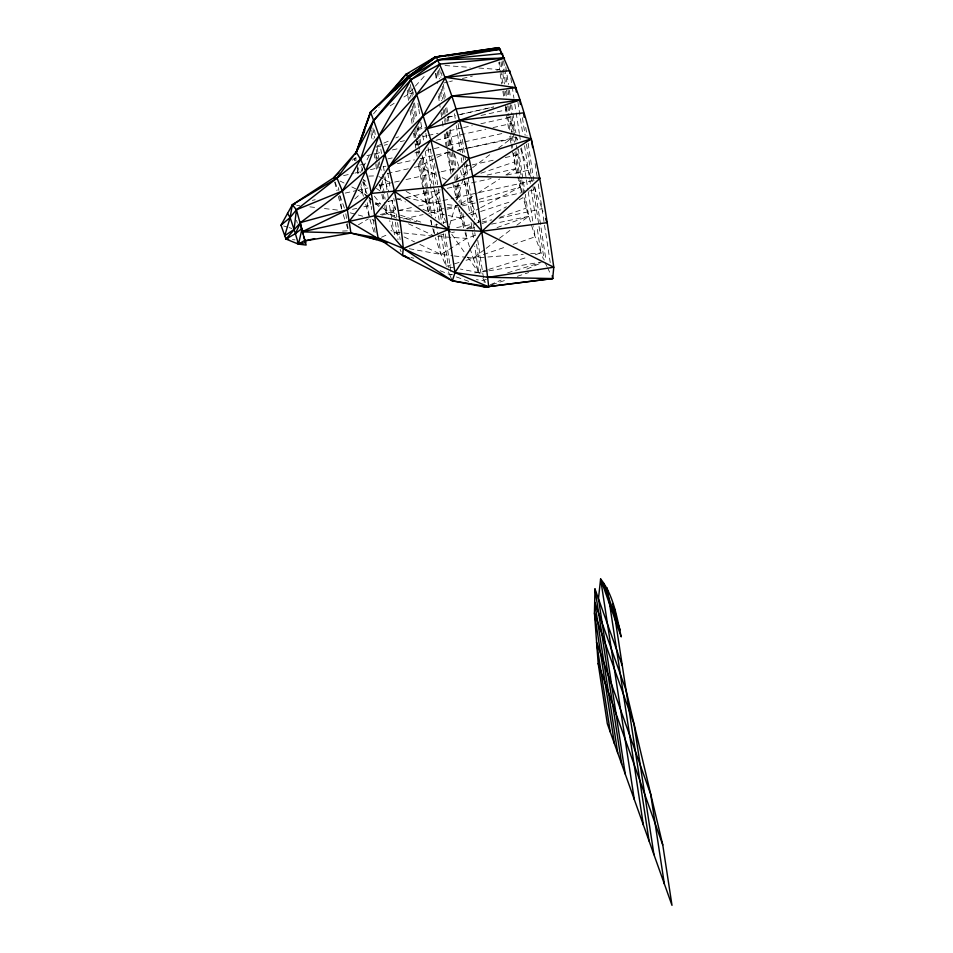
<?xml version="1.0" encoding="UTF-8"?>
<svg xmlns="http://www.w3.org/2000/svg" width="953" height="953" viewBox="0 0 953 953"><rect width="100%" height="100%" fill="white"/><g stroke="black" fill="none" stroke-linecap="round" stroke-linejoin="round"><path stroke-width="0.71" stroke-dasharray="4.76 3.57" d="M449.637 225.242L455.439 205.371M457.106 199.701L463.325 178.414M463.742 176.996L467.887 162.808M360.568 172.541L362.569 168.61M363.236 167.299L370.538 152.885M373.552 113.848L379.127 107.058M403.917 97.039L407.658 94.633L414.424 87.164M415.389 86.104L426.003 74.37M352.3 160.271L354.313 158.377L357.125 157.757M354.79 198.939L362.271 192.137L360.961 183.56M456.225 180.057L471.473 168.538M472.652 167.645L491.426 153.469M498.467 148.156L510.2 139.293L509.76 136.386M466.077 260.288L473.164 258.12L484.97 249.221M486.149 248.328L510.927 229.661M516.836 225.218L528.629 216.319L525.282 194.341M405.549 197.378L425.634 202.107L440.929 191.148M390.158 105.866L395.161 102.65M461.478 203.418L476.286 193.947M477.524 193.161L499.729 178.961M505.9 175.018L515.776 168.705L513.405 153.171M409.23 248.697L441.025 254.463L466.791 238.381L476.405 234.95M358.388 224.813L368.346 218.821M466.744 228.458L475.69 223.562M476.976 222.859L480.8 220.762M482.087 220.06L506.365 206.765M519.159 199.773L522.983 197.676L535.121 236.809L543.424 259.097M443.002 222.907L460.871 217.975L467.458 214.544M468.781 213.853L479.311 208.373M480.634 207.694L520.147 187.133L514.596 150.812M414.376 167.383L418.629 166.418L447.028 152.456L449.899 151.861M381.545 237.226L386.835 234.855M377.197 145.928L382.522 143.653M383.856 143.081L390.516 140.222M395.84 137.947L398.497 136.803M490.307 284.721L501.123 280.087M526.83 269.08L540.351 263.29M417.247 128.822L424.085 125.975M497.025 227.6L528.629 216.319L491.403 224.146M466.946 228.887L473.82 226.48M482.075 223.586L488.949 221.179M499.956 217.32L526.092 208.171L524.079 195.031M467.315 257.453L473.164 258.12L506.21 246.744M513.095 244.385L535.121 236.809L533.561 226.6M408.539 100.375L407.658 94.633L413.185 92.739M480.896 173.232L514.727 161.855M491.951 284.709L506.055 280.039M517.348 276.31L528.629 272.582M448.136 215.497L460.871 217.975L465.112 216.581M470.758 214.747L479.228 211.971M480.634 211.506L511.69 201.357M487.221 269.866L478.74 272.546L474.368 272.844M488.639 269.425L528.224 256.953M535.3 254.725L540.959 252.938L536.968 226.838M458.977 262.468L446.207 266.375L441.025 254.463L435.366 237.702M486.364 279.36L482.111 280.658L476.464 279.598M507.604 272.844L540.16 262.861M460.621 204.931L477.62 199.844M479.037 199.427L520.147 187.133L518.468 180.046M434.759 225.182L437.51 224.42M381.867 215.092L387.335 213.77L416.652 221.751M443.824 82.982L448.113 81.946M449.542 81.601L452.401 80.922M462.396 78.503L472.402 76.097M496.692 70.236L499.551 69.545L498.86 62.326M387.43 173.529L408.706 168.681M447.588 117.29L454.748 115.682M460.478 114.396L493.416 106.998M458.381 114.92L493.606 106.962M447.362 117.362L455.629 115.527M417.307 129.596L425.646 127.75M480.967 115.468L506.77 109.738M376.042 147.012L387.418 144.487M400.224 141.652L404.489 140.699M422.81 136.636L426.98 135.707M428.362 135.397L438.082 133.241M462.181 127.893L446.421 131.395L453.02 149.931M463.623 127.571L472.223 125.665M480.824 123.759L509.498 117.386L512.154 134.826M366.941 155.577L382.475 152.123M392.422 149.919L399.533 148.334M415.186 144.868L420.809 143.617M436.081 140.222L485.851 129.179M493.011 127.583L511.654 123.449M359.746 165.119L366.762 163.571M387.942 158.865L392.207 157.924M414.96 152.873L420.654 151.598L418.903 146.691M426.205 150.371L440.095 147.286M448.422 145.44L502.803 133.372M511.404 131.454L514.275 130.823L504.876 104.425M343.568 175.602L353.527 173.398M354.945 173.077L359.21 172.136L358.554 167.847M370.443 169.646L380.259 167.466L382.224 172.969M383.106 166.835L385.941 166.203M397.33 163.678L414.388 159.89M420.082 158.627L453.473 151.205M457.774 150.252L516.55 137.208L517.527 139.96M312.334 200.368L315.193 199.737M345.177 193.078L356.565 190.552M357.983 190.243L367.906 188.039M379.127 185.549L393.255 182.404M394.673 182.094L400.367 180.832M406.049 179.569L439.917 172.052M441.31 171.743L459.358 167.74M465.088 166.465L470.83 165.191M472.259 164.869L496.632 159.461M505.233 157.555L522.435 153.731M487.102 175.078L515.776 168.705L511.261 144.892M352.503 209.326L356.767 208.385M363.879 206.801L371.003 205.229L369.037 199.701M375.208 204.287L382.224 202.739M387.835 201.488L400.57 198.665M406.264 197.402L440.262 189.85M447.207 188.313L491.057 178.568M506.829 175.078L528.331 170.301M380.354 214.485L395.781 211.066M398.628 210.434L412.852 207.277M418.534 206.015L453.723 198.2M455.117 197.89L532.072 180.808L520.469 148.227M403.214 218.987L423.12 214.568M428.814 213.305L445.778 209.541M447.171 209.231L456.892 207.075M462.443 205.848L477.894 202.417M479.323 202.096L522.327 192.554M529.499 190.957L535.241 189.683M456.713 227.648L476.155 223.324M481.801 222.073L491.831 219.845M499.003 218.261L542.007 208.707M439.071 235.379L446.052 233.842M451.627 232.615L454.426 232.008M469.912 228.649L475.642 227.445M457.083 150.36L467.125 148.275M468.566 147.965L510.2 139.293L510.999 143.498M422.929 209.362L428.326 211.649L457.785 205.788L446.087 204.442M487.495 271.081L478.74 272.546L460.359 269.056M488.949 270.831L542.948 261.801M469.972 248.245L473.164 258.12L486.423 257.107M487.9 256.988L523.268 254.284M530.642 253.724L540.959 252.938M440.191 270.723L449.602 274.559L452.508 274.357M342.556 231.067L348.429 230.805L347.345 223.693M368.763 176.102L374.589 175.9M419.463 211.316L385.465 210.053L373.874 201.095M437.784 236.487L466.791 238.381L469.519 246.839M445.003 65.531L470.067 67.377M478.906 68.032L499.551 69.545L501.766 84.078M292.452 239.644L295.049 239.882M433.412 236.141L393.458 231.877L390.944 230.423M419.88 244.421L441.025 254.463L452.711 255.785M454.176 255.952L465.862 257.286M406.121 191.434L425.634 202.107L444.634 204.276M296.705 205.324L299.623 205.657M309.844 206.849L317.146 207.694M324.449 208.552L337.588 210.077M448.47 271.831L449.602 274.559L452.425 275.095M453.283 267.722L446.207 266.375L441.346 234.521M423.394 190.683L428.326 211.649L446.719 215.223M411.005 257.513L413.816 258.227M350.263 212.829L362.688 216.2M283.696 226.004L287.735 227.207M289.081 227.612L291.773 228.422M395.042 213.329L385.465 210.053L384.798 207.218M400.522 215.187L422.429 222.668M456.392 276.954L471.318 282.243M397.33 198.498L405.418 201.929M396.579 218.142L387.335 213.77L382.975 210.005M408.468 223.776L433.567 235.677M398.747 234.39L393.458 231.877L389.682 220.727M404.024 236.892L414.603 241.919M418.188 163.547L418.629 166.418L436.974 175.197M442.216 177.699L446.147 179.581M340.126 181.07L344.033 183.024M351.848 186.931L357.053 189.528M358.364 190.183L368.072 196.616M378.806 176.508L382.701 178.64M383.999 179.343L390.516 182.905M372.111 219.524L374.612 220.977M363.331 179.664L365.702 181.261M376.399 188.444L379.961 190.838M369.228 197.509L372.706 200.201M360.925 186.443L362.271 192.137L367.715 196.842M368.811 197.783L370.991 199.653M375.351 203.418L381.879 209.064M363.212 182.261L367.846 188.051M374.338 196.151L380.831 204.264M451.746 234.271L466.875 255.797M467.72 256.988L479.49 273.725M482.849 278.502L486.209 283.291M545.045 262.79L546.974 266.518M547.606 267.853L550.774 274.547M449.602 274.559L451.805 279.563M400.093 249.293L401.082 251.735M473.164 258.12L478.74 272.546L474.689 246.065M394.482 234.605L388.8 201.405M534.335 187.145L543.007 211.506M454.45 153.969L458.869 166.358M460.347 170.492L463.777 180.165M464.278 181.546L478.93 222.716L478.489 219.798M414.055 133.075L415.865 138.173M416.306 139.388L418.022 144.237M422.012 155.434L432.745 185.561M433.234 186.943L445.48 221.334M377.114 158.615L375.363 153.707L376.697 162.463M382.713 174.351L388.598 190.886M395.316 209.743L392.04 200.559L394.471 216.474M355.195 160.831L354.313 158.377L354.969 161.152M356.946 165.751L359.21 172.136M362.652 181.773L367.072 194.186M335.075 181.952L338.017 190.207M339.983 195.722L344.402 208.147M343.259 214.628L345.844 222.716M346.273 224.062L348.429 230.805M370.014 219.416L374.589 234.224M465.052 232.699L466.791 238.381L465.898 232.568M362.271 192.137L363.427 196.235M365.738 204.418L369.597 218.07L367.119 201.893M458.119 207.135L463.825 228.529M432.733 228.529L434.175 233.711M296.538 220.322L297.312 223.133M520.147 187.133L521.565 192.399M430.53 220.226L431.638 224.503M334.694 182.094L336.885 190.636M338.339 196.342L341.615 209.16M515.776 168.705L518.134 178.628M357.268 170.897L357.923 173.684M381.819 194.472L383.475 201.548M379.497 184.429L381.152 191.636M452.699 182.714L456.511 200.011M418.629 166.418L423.108 189.254M451.079 174.065L446.6 149.633M535.121 163.594L537.123 176.698M538.231 183.977L550.238 262.563M525.711 127.357L527.045 136.053M528.153 143.295L533.906 180.987M534.788 186.788L546.081 260.717M522.435 117.684L525.127 135.302M526.473 144.106L544.187 260.086M517.92 102.162L522.792 134.051M524.567 145.654L529.665 178.997M529.88 180.451L530.321 183.345M531.214 189.147L536.086 221.036M510.856 77.955L511.964 85.234M512.19 86.699L513.977 98.35M514.858 104.187L515.978 111.465M516.204 112.93L519.314 133.337M519.54 134.79L520.433 140.615M521.541 147.906L526.223 178.509M526.437 179.962L527.998 190.171M528.224 191.624L533.346 225.146M505.805 66.889L508.497 84.472M509.39 90.332L510.51 97.659M511.63 104.973L515.883 132.812M516.55 137.208L516.991 140.139M518.337 148.93L525.055 192.875M503.577 60.778L507.139 84.126M508.032 89.963L509.152 97.254M510.26 104.556L511.821 114.765M512.047 116.23L514.942 135.195M515.168 136.66L516.276 143.963M516.502 145.416L521.636 178.985M521.851 180.439L523.864 193.578M502.088 60.873L505.65 84.162M506.531 89.975L507.651 97.254M508.985 105.986L510.32 114.717M510.534 116.171L514.537 142.366M515.871 151.098L520.1 178.747M520.314 180.212L522.101 191.851M501.052 62.183L502.612 72.345M502.839 73.798L504.387 83.971M505.495 91.238L506.388 97.051M507.711 105.771L508.831 113.038M512.38 136.279L513.488 143.546M499.467 61.969L502.791 83.685M503.899 90.928L504.995 98.159M506.329 106.843L507.651 115.527M507.878 116.981L510.522 134.349M510.748 135.802L512.523 147.381M502.874 91.345L503.768 97.158M505.316 107.332L508.866 130.573M462.336 139.341L465.457 159.818M465.683 161.283L467.911 175.9M468.137 177.365L474.618 219.774M477.739 240.239L484.219 282.648M458.107 123.509L462.777 154.064M463.003 155.518L463.885 161.343M464.111 162.796L466.112 175.9M466.994 181.713L472.331 216.641M473.665 225.361L474.558 231.186M474.773 232.639L475.225 235.558M476.56 244.278L481.003 273.38M454.474 113.705L455.367 119.59M456.273 125.474L460.311 151.944M461.216 157.829L462.562 166.656M462.789 168.121L464.587 179.891M464.802 181.356L469.746 213.71M471.104 222.537L472.45 231.365M472.676 232.83L473.57 238.715M441.489 72.762L441.93 75.668M443.264 84.376L445.265 97.456M446.814 107.629L447.922 114.884M448.148 116.337L449.03 122.151M450.15 129.417L453.032 148.299M453.699 152.659L456.142 168.645M457.023 174.459L458.131 181.725M458.357 183.167L461.681 204.966M463.015 213.686L465.683 231.114M439.559 68.592L440.894 77.384M442.24 86.187L444.253 99.374M445.599 108.177L446.278 112.573M447.171 118.434L447.612 121.365M449.185 131.633L452.091 150.693M452.318 152.158L455.01 169.741M455.903 175.614L460.156 203.465M461.502 212.257L463.968 228.386M438.285 70.105L439.631 78.896M441.191 89.141L442.764 99.386M444.324 109.631L445.444 116.957M445.67 118.422L446.111 121.353M447.684 131.597L449.911 146.238M450.805 152.087L453.723 171.123M454.617 176.984L458.417 201.869M459.537 209.183L460.871 217.975M437.284 71.594L438.392 78.885M440.405 92.012L441.739 100.756M443.074 109.512L444.408 118.267M444.634 119.721L445.301 124.104M446.635 132.848L448.649 145.976M449.542 151.813L452.651 172.231M454.664 185.358L456.892 199.951M435.997 73.405L437.546 83.471M439.083 93.537L440.179 100.732M441.93 112.24L442.371 115.11M445.23 133.813L447.433 148.191M447.648 149.633L451.388 174.077M438.404 96.003L440.131 107.296M440.989 112.942L441.644 117.171M442.287 121.4L443.359 128.464M444.229 134.111L446.385 148.227M434.449 163.571L438.035 187.014M438.249 188.48L443.633 223.657M445.194 233.914L451.019 272.022M430.422 149.049L435.771 184.084M436.665 189.921L441.799 223.478M443.359 233.699L448.482 267.257M424.978 127.368L425.646 131.717M425.86 133.17L426.968 140.401M428.076 147.644L434.27 188.182M434.711 191.088L439.13 220.048M417.926 103.293L418.593 107.653M418.82 109.107L419.713 114.92M420.821 122.187L421.929 129.453M422.81 135.266L423.93 142.533M425.252 151.265L435.473 218.118M436.355 223.931L437.915 234.104M438.142 235.558L441.025 254.463M412.518 89.832L413.399 95.634M414.507 102.888L416.949 118.839M418.057 126.082L419.82 137.685M420.047 139.138L420.714 143.486M422.929 157.995L427.575 188.444M427.802 189.897L431.792 215.997M433.782 229.054L434.89 236.296M410.409 84.555L412.196 96.217M413.304 103.508L415.758 119.542M416.866 126.832L418.653 138.483M418.867 139.948L419.987 147.227M421.762 158.889L426.217 188.039M426.444 189.504L430.232 214.282M431.113 220.107L431.78 224.479M409.29 87.068L410.862 97.337M412.208 106.128L414.448 120.781M415.794 129.572L417.354 139.829M417.581 141.306L418.701 148.632M418.927 150.097L419.368 153.028M420.487 160.354L424.299 185.263M425.193 191.136L428.326 211.649M408.325 88.772L409.873 98.945M411.434 109.118L413.423 122.187M414.758 130.906L415.651 136.72M416.318 141.08L416.985 145.44M417.867 151.253L418.307 154.16M419.415 161.426L423.644 189.028M423.859 190.481L425.634 202.107M410.076 110.429L412.268 124.783M413.59 133.396L414.245 137.708M415.115 143.45L417.092 156.363M393.815 198.188L394.256 201.047M395.126 206.777L395.566 209.636M396.222 213.925L396.651 216.784M397.532 222.502L398.402 228.22M398.628 229.649L399.498 235.367M399.712 236.797L400.153 239.656M387.835 173.065L390.277 188.98M395.352 222.263L398.009 239.62M380.819 149.156L381.486 153.516M383.487 166.572L384.142 170.932M385.036 176.734L388.586 199.951M374.505 129.846L375.399 135.624M377.162 147.203L379.151 160.223M379.377 161.676L379.818 164.571M382.248 180.486L385.119 199.296M386.001 205.086L387.335 213.77L385.465 210.053L384.809 205.729M372.921 127.94L374.458 138.03M376.221 149.55L377.543 158.198M378.198 162.522L378.865 166.835M381.283 182.678L382.82 192.768M383.046 194.209L384.583 204.287M371.789 130.358L373.123 139.114M376.923 163.916L377.591 168.288M380.033 184.346L380.926 190.183M371.051 133.575L372.123 140.603M374.064 153.278L375.565 163.13M375.78 164.535L376.852 171.564M369.907 198.057L371.658 209.529M373.183 219.547L375.16 232.449M361.735 166.596L362.402 171.016M363.748 179.831L366 194.543M355.707 157.71L356.124 160.39M357.351 168.431L358.578 176.46M345.82 213.746L347.13 222.275M338.458 187.574L338.875 190.278M339.697 195.699L341.77 209.231M435.545 73.321L436.248 80.433M407.324 90.261L407.658 94.633"/><path stroke-width="1.43" d="M622.309 665.73L594.97 588.954L594.458 613.029L598.174 663.514L607.311 723.708L671.996 905.35L662.764 844.906L626.061 690.27L594.696 602.165L617.723 752.941M355.588 154.064L370.503 112.097L409.302 77.276L438.213 59.789L504.459 58.097L445.551 77.36L423.203 115.789L371.336 193.423L347.345 209.755L301.958 231.889L350.918 233.08L378.15 238.047L402.559 255.392L452.365 280.825L484.898 287.044L552.68 278.562L553.788 267.233C543.031 193.006 532.429 115.539 498.836 47.65L435.056 57.001L406.109 74.239L379.175 104.842M409.278 258.132L402.559 255.392L403.31 248.519C399.069 201.512 387.287 156.006 370.503 112.097L407.729 76.812L435.056 57.001L445.265 55.989M504.459 58.097L440.155 64.042L416.604 94.573L378.829 136.1L360.603 159.246L337.005 178.104L292.321 204.812L281.004 225.206L285.936 239.036L295.382 233.664L302.101 228.398L298.48 244.147L306.139 245.052L296.443 209.755L292.321 204.812L333.61 177.818L338.946 172.803M369.561 115.766L370.503 112.097L355.791 153.647M449.22 226.659L448.386 229.494L403.31 248.519L378.15 238.047C372.444 209.338 373.099 177.282 356.16 152.135L373.183 121.162L409.302 77.276L436.271 56.93L498.836 47.65M435.056 57.001L436.271 56.93C469.174 128.786 479.609 209.052 488.734 286.877L452.365 280.825L454.974 272.582L481.98 231.269L540.184 178.14L472.7 176.4L441.811 186.407L371.336 193.423L384.964 154.255L416.604 94.573L445.551 77.36L509.748 70.665L510.189 73.584M369.073 117.124L356.291 152.325L364.713 130.43M303.578 236.439L305.746 242.538L298.48 244.147L295.382 233.664L300.529 222.549L342.353 191.017L384.964 154.255L423.203 115.789L451.782 96.062L515.704 87.664L516.371 92.012M301.958 231.889L374.743 215.735L394.578 191.362L430.863 140.115L459.429 120.34L519.742 100.065L451.782 96.062L427.301 128.619L389.015 166.739L430.863 140.115L469.138 158.555L531.333 138.852L532.667 147.584M371.229 192.768L349.132 221.418L378.246 238.703M390.289 93.477L393.089 90.082M395.876 86.687L406.109 74.239L408.825 73.345M300.755 243.301L298.48 244.147L285.936 239.036L300.529 222.549L347.345 209.755L365.749 170.849L378.829 136.1L410.969 79.683L438.213 59.789L500.313 49.234L500.98 53.594M394.316 90.499L397.413 87.342M399.474 85.234L407.729 76.812L436.271 56.93L500.313 49.234M469.138 158.555L441.811 186.407L454.974 272.582L488.734 286.877M281.004 225.206L290.117 217.57L296.443 209.755L337.005 178.104L356.16 152.135L333.61 177.818L337.005 178.104L342.353 191.017L347.345 209.755L350.918 233.08L376.256 239.608L378.15 238.047L380.771 239.143M472.7 176.4L531.333 138.852L459.429 120.34L427.301 128.619C421.202 111.584 417.831 93.263 409.302 77.276L407.729 76.812L406.109 74.239M305.365 240.013L298.48 244.147L297.419 242.074M440.155 64.042L410.969 79.683L373.183 121.162L360.603 159.246L342.353 191.017L296.443 209.755L294.072 229.459L295.382 233.664M314.645 238.619L304.793 240.906L350.918 233.08M295.18 204.18L292.321 204.812L290.117 217.57L284.744 235.713L294.072 229.459L290.117 217.57L287.508 213.353M545.497 218.487L546.986 222.68L481.98 231.269L448.386 229.494L374.743 215.735L403.31 248.519L454.974 272.582L488.127 277.323L553.788 267.233L481.98 231.269L441.811 186.407L430.863 140.115L427.301 128.619L455.879 108.964L519.742 100.065M552.24 275.655L552.68 278.562L484.898 287.044L480.824 285.602M459.429 120.34L523.495 112.859L524.162 117.207M448.172 55.703L451.091 55.405M438.213 59.789L502.457 53.475L502.91 56.394M488.127 277.323L552.68 278.562M285.936 239.036L288.545 239.286M445.551 77.36L515.704 87.664M402.559 255.392L405.37 256.095M367.906 236.963L387.013 243.015M403.31 248.519L452.365 280.825M394.578 191.362L448.386 229.494L450.066 231.889M634.281 799.448L600.604 578.936L621.225 636.878C616.853 617.056 613.553 595.208 600.604 578.936L598.46 598.758L625.251 774.074M603.32 582.605L620.165 629.897M598.174 663.514L662.764 844.906M664.348 883.884L650.649 794.171L596.518 642.167L610.23 731.88M653.949 854.662L633.995 724.066L594.458 613.029L614.411 743.638M614.709 609.146L617.222 625.633M612.886 604.035L649.088 841.034M607.144 587.894L643.346 824.893M594.97 588.954L621.749 764.258M519.969 101.53L520.409 104.473M302.101 228.398L302.935 233.854M300.529 222.549L301.756 230.555"/></g></svg>
